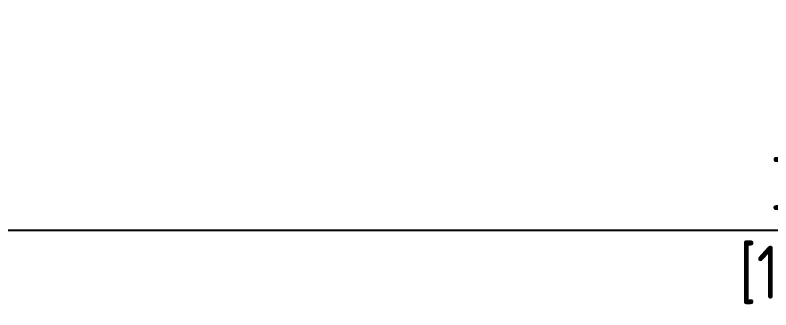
# Model space of a CAD drawing. Header units: millimetres. Extents: x 8981 to 59433, y 5244 to 14154.
# Drawn here: x 10340 to 11338, y 7024 to 7412 of the extents above; entities that cross this region are included whole.
import ezdxf

# ---------------------------------------------------------------- set-up
doc = ezdxf.new("R2010")
doc.units = ezdxf.units.MM
doc.layers.add('4标注层', color=3, linetype='Continuous')
doc.styles.get("Standard").update_dxf_attribs({"font": 'gbenor.shx', "bigfont": 'gbcbig.shx'})
doc.dimstyles.new('1-20英寸竖', dxfattribs={"dimscale": 20, "dimtxt": 3.5, "dimasz": 2.5, "dimexe": 1.5, "dimexo": 1, "dimgap": 0.5, "dimtad": 1, "dimdec": 0, "dimrnd": 1e-09, "dimzin": 12, "dimdsep": 46, "dimtxsty": 'Standard', "dimsah": 1, "dimcen": 0.09, "dimclrt": 1, "dimadec": 0, "dimazin": 3, "dimtfac": 1, "dimtdec": 0, "dimtofl": 0, "dimtmove": 0, "dimatfit": 3, "dimfxl": 0, "dimfrac": 2, "dimtolj": 1, "dimtzin": 12, "dimarcsym": 0})

# ---------------------------------------------------------------- blocks, each defined once
blk = doc.blocks.new('*D41')
at = {"layer": '4标注层', "color": 0, "lineweight": -2, "ltscale": 2, "transparency": 16777216}
for p, q in [((9988.07, 8131.06), (9988.07, 7098)), ((12994.57, 8131.06), (12994.57, 7098)), ((12944.57, 7128), (10038.07, 7128))]:
    blk.add_line(p, q, dxfattribs=at)
at = {"layer": '4标注层', "color": 0, "transparency": 16777216}
for points in [[(10038.07, 7136.33), (10038.07, 7119.66), (9988.07, 7128)], [(12944.57, 7119.66), (12944.57, 7136.33), (12994.57, 7128)]]:
    blk.add_solid(points, dxfattribs=at)
at = {"layer": 'Defpoints', "color": 0, "transparency": 16777216}
for p in [(9988.07, 8151.06), (12994.57, 8151.06), (9988.07, 7128)]:
    blk.add_point(p, dxfattribs=at)
at = {"layer": '4标注层', "color": 1, "ltscale": 3, "transparency": 16777216, "insert": (11419.34, 7128), "char_height": 70, "attachment_point": 5}
blk.add_mtext('\\A1;3007\\P[118.4"]', dxfattribs=at)

msp = doc.modelspace()

# ---------------------------------------------------------------- dimensions: what is measured, and where the dimension line sits
at = {"layer": '4标注层', "ltscale": 2}
dim = msp.add_linear_dim(base=(9988.067265364, 7127.995931957), p1=(12994.567265364, 8151.064796893), p2=(9988.067265364, 8151.064796893), dimstyle='1-20英寸竖', override={"dimpost": '\\X'}, dxfattribs=at)
dim.commit()
dim.dimension.update_dxf_attribs({"geometry": '*D41', "text_midpoint": (11419.338972373, 7127.995931957), "dimtype": 160})

doc.saveas('drawing.dxf')
